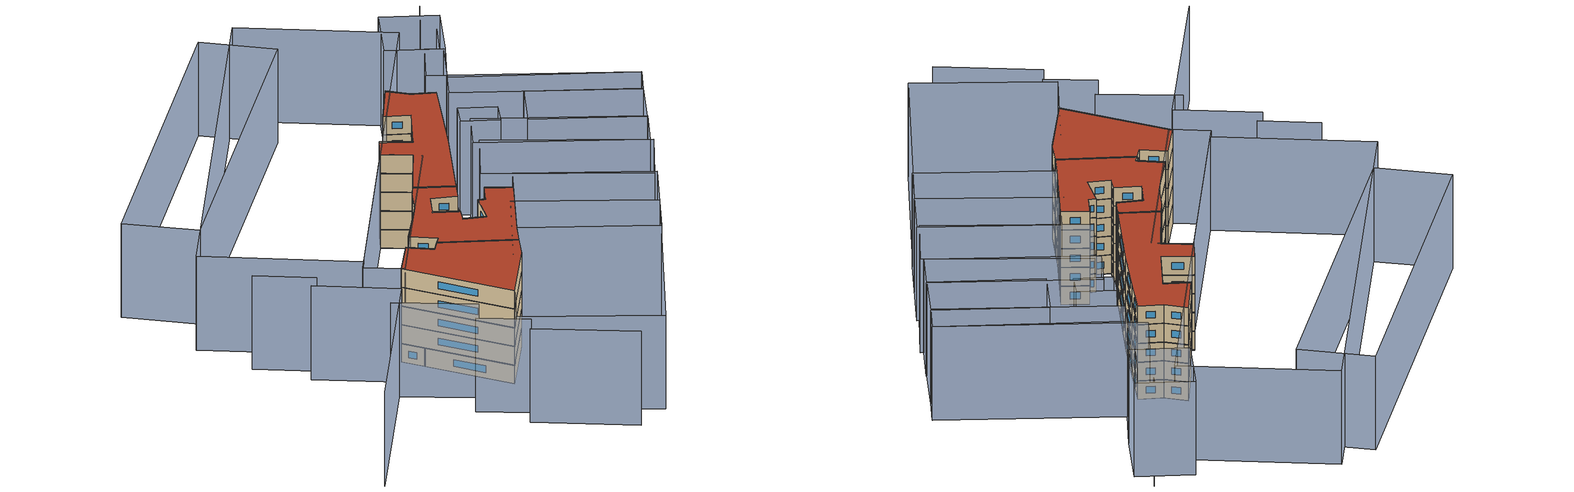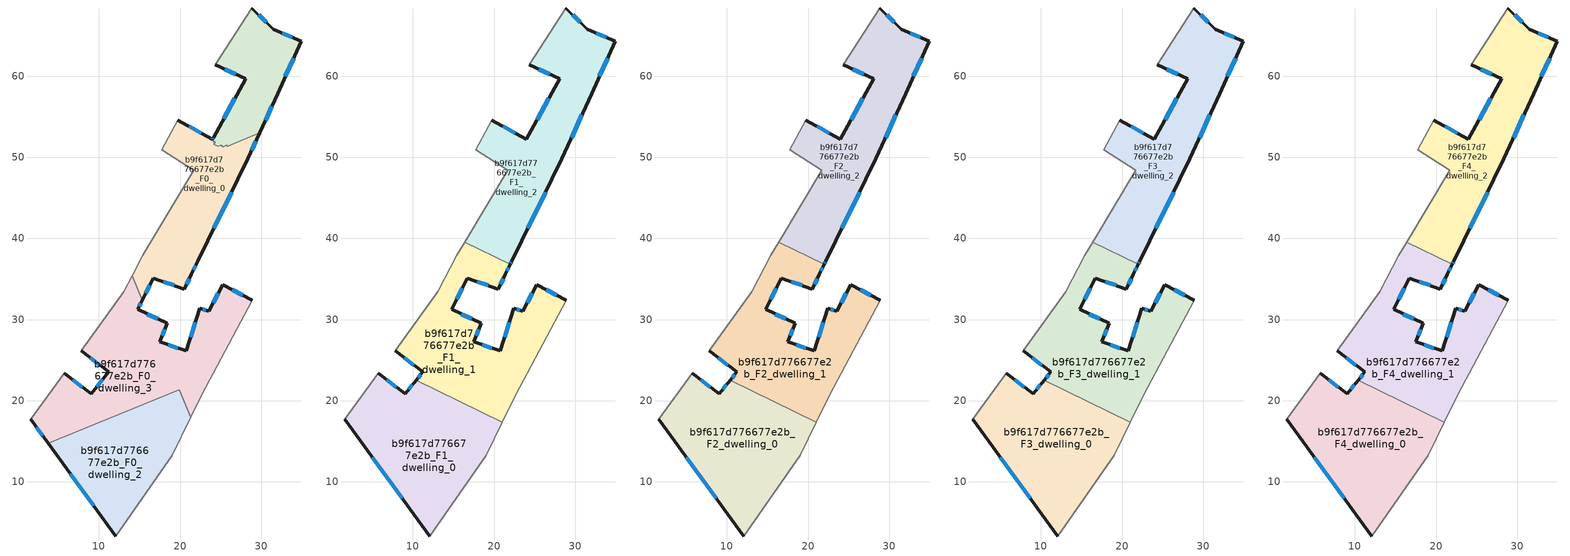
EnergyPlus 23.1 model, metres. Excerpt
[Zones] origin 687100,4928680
b9f617d776677e2b_F0_dwelling_0
 floor ground (EU_floor_Construction): 21.4,35.61 22.16,37.17 28.38,49.83 29.84,53.03 25.88,51.4 25.71,51.49 25.35,51.34 25.01,51.53 24.66,51.38 24.18,51.64 24.33,51.91 24.06,52.05 24.21,52.31 24.08,52.38 24,52.25 19.72,54.59 17.72,50.95 21.71,48.43 15.4,37.93 14.1,35.39 15.35,32.37 16.68,35.11 20.53,33.76 z0
 wall outside (EU_wall_Construction): 19.72,54.59 24,52.25 24.08,52.38 / 29.84,53.03 28.38,49.83 22.16,37.17 21.4,35.61 20.53,33.76 16.68,35.11 15.35,32.37 z0:3
 wall adiabatic (EU_wall_Construction): 14.1,35.39 15.4,37.93 21.71,48.43 17.72,50.95 19.72,54.59 z0:3
 wall to b9f617d776677e2b_F0_dwelling_3 (EU_wall_Construction): 15.35,32.37 14.1,35.39 z0:3
 wall to b9f617d776677e2b_F0_dwelling_1 (EU_wall_Construction): 25.01,51.53 25.35,51.34 25.71,51.49 25.88,51.4 29.84,53.03 / 24.08,52.38 24.21,52.31 24.06,52.05 24.33,51.91 24.18,51.64 24.66,51.38 25.02,51.53 z0:3
 window (EU_Window_Construction): 19.28,34.2 17.94,34.67 / 16.25,34.22 15.78,33.26 / 21.12,53.83 22.61,53.01 / 24.03,52.3 24.05,52.34 / 29.36,51.99 28.86,50.87 / 26.36,45.72 24.19,41.29 / 21.92,36.67 21.65,36.12 / 21.12,35.01 20.82,34.37 z0.98:2.02
b9f617d776677e2b_F0_dwelling_1
 floor ground (EU_floor_Construction): 29.84,53.03 32.04,57.89 34.96,64.36 31.49,65.82 28.83,68.45 24.32,61.43 28.08,59.71 24.08,52.38 24.21,52.31 24.06,52.05 24.33,51.91 24.18,51.64 24.66,51.38 25.01,51.53 25.35,51.34 25.71,51.49 25.88,51.4 z0
 wall outside (EU_wall_Construction): 24.08,52.38 28.08,59.71 24.32,61.43 / 28.83,68.45 31.49,65.82 34.96,64.36 32.04,57.89 29.84,53.03 z0:3
 wall adiabatic (EU_wall_Construction): 24.32,61.43 28.83,68.45 z0:3
 window (EU_Window_Construction): 25.38,54.77 26.78,57.33 / 26.86,60.27 25.55,60.87 / 29.7,67.59 30.63,66.68 / 32.62,65.35 33.84,64.84 / 34.01,62.26 32.99,60 / 31.33,56.31 30.55,54.61 z0.98:2.02
b9f617d776677e2b_F0_dwelling_2
 floor ground (EU_floor_Construction): 12.07,3.29 19.06,13.22 21.31,17.93 19.89,21.36 3.74,14.7 z0
 wall outside (EU_wall_Construction): 12.07,3.29 3.74,14.7 z0:3
 wall adiabatic (EU_wall_Construction): 21.31,17.93 19.06,13.22 12.07,3.29 z0:3
 wall to b9f617d776677e2b_F0_dwelling_3 (EU_wall_Construction): 3.74,14.7 19.89,21.36 21.31,17.93 z0:3
 window (EU_Window_Construction): 9.36,7 6.45,10.99 z0.98:2.02
b9f617d776677e2b_F0_dwelling_3
 floor ground (EU_floor_Construction): 21.31,17.93 22.65,20.74 28.92,32.38 25.25,34.29 23.56,31.04 22.42,31.39 20.79,26.12 17.47,27.23 18.41,29.51 14.8,31.24 15.35,32.37 14.1,35.39 13.08,33.4 7.79,26.12 11.19,23.53 9.02,20.83 5.69,23.37 1.57,17.67 3.74,14.7 19.89,21.36 z0
 wall outside (EU_wall_Construction): 3.74,14.7 1.57,17.67 / 5.69,23.37 9.02,20.83 11.19,23.53 7.79,26.12 / 15.35,32.37 14.8,31.24 18.41,29.51 17.47,27.23 20.79,26.12 22.42,31.39 23.56,31.04 25.25,34.29 28.92,32.38 z0:3
 wall adiabatic (EU_wall_Construction): 28.92,32.38 22.65,20.74 21.31,17.93 / 1.57,17.67 5.69,23.37 / 7.79,26.12 13.08,33.4 14.1,35.39 z0:3
 window (EU_Window_Construction): 22.79,31.28 23.19,31.16 / 24.11,32.1 24.7,33.24 / 26.45,33.67 27.73,33.01 / 3.04,15.67 2.28,16.71 / 6.78,22.55 7.94,21.66 / 9.73,21.71 10.49,22.66 / 10.09,24.38 8.9,25.28 / 15.17,32 14.98,31.61 / 15.98,30.68 17.24,30.08 / 18.11,28.77 17.78,27.98 / 18.55,26.87 19.71,26.48 / 21.32,27.84 21.89,29.68 z0.98:2.02
b9f617d776677e2b_F1_dwelling_0
 floor to b9f617d776677e2b_F0_dwelling_2 (EU_floor_Construction): 12.07,3.29 19.06,13.22 21.03,17.34 16.02,19.77 3.74,14.7 z3
 floor to b9f617d776677e2b_F0_dwelling_3 (EU_floor_Construction): 16.02,19.77 10.37,22.51 9.02,20.83 5.69,23.37 1.57,17.67 3.74,14.7 z3
 wall outside (EU_wall_Construction): 5.69,23.37 9.02,20.83 10.37,22.51 / 12.07,3.29 1.57,17.67 z3:6
 wall adiabatic (EU_wall_Construction): 1.57,17.67 5.69,23.37 / 21.03,17.34 19.06,13.22 12.07,3.29 z3:6
 wall to b9f617d776677e2b_F1_dwelling_1 (EU_wall_Construction): 10.37,22.51 21.03,17.34 z3:6
 window (EU_Window_Construction): 6.78,22.55 7.94,21.66 / 9.46,21.38 9.93,21.96 / 8.66,7.96 4.99,13 z3.98:5.02
b9f617d776677e2b_F1_dwelling_1
 floor to b9f617d776677e2b_F0_dwelling_0 (EU_floor_Construction): 20.53,33.76 21.4,35.61 21.98,36.79 16.36,39.52 15.4,37.93 14.1,35.39 15.35,32.37 16.68,35.11 z3
 floor to b9f617d776677e2b_F0_dwelling_3 (EU_floor_Construction): 22.65,20.74 28.92,32.38 25.25,34.29 23.56,31.04 22.42,31.39 20.79,26.12 17.47,27.23 18.41,29.51 14.8,31.24 15.35,32.37 14.1,35.39 13.08,33.4 7.79,26.12 11.19,23.53 10.37,22.51 16.02,19.77 19.89,21.36 z3; 21.31,17.93 22.65,20.74 19.89,21.36 z3
 floor to b9f617d776677e2b_F0_dwelling_2 (EU_floor_Construction): 21.03,17.34 21.31,17.93 19.89,21.36 16.02,19.77 z3
 wall outside (EU_wall_Construction): 10.37,22.51 11.19,23.53 7.79,26.12 / 21.98,36.79 21.4,35.61 20.53,33.76 16.68,35.11 14.8,31.24 18.41,29.51 17.47,27.23 20.79,26.12 22.42,31.39 23.56,31.04 25.25,34.29 28.92,32.38 z3:6
 wall adiabatic (EU_wall_Construction): 28.92,32.38 22.65,20.74 21.03,17.34 / 7.79,26.12 13.08,33.4 15.4,37.93 16.36,39.52 z3:6
 wall to b9f617d776677e2b_F1_dwelling_2 (EU_wall_Construction): 16.36,39.52 21.98,36.79 z3:6
 window (EU_Window_Construction): 16.07,33.86 15.42,32.5 / 15.98,30.68 17.24,30.08 / 18.11,28.77 17.78,27.98 / 18.55,26.87 19.71,26.48 / 21.32,27.84 21.89,29.68 / 22.79,31.28 23.19,31.16 / 24.11,32.1 24.7,33.24 / 26.45,33.67 27.73,33.01 / 10.64,22.84 10.93,23.2 / 10.09,24.38 8.9,25.28 / 21.79,36.41 21.59,36 / 21.12,35.01 20.82,34.37 / 19.28,34.2 17.94,34.67 z3.98:5.02
b9f617d776677e2b_F1_dwelling_2
 floor to b9f617d776677e2b_F0_dwelling_0 (EU_floor_Construction): 22.16,37.17 28.38,49.83 29.84,53.03 25.88,51.4 25.71,51.49 25.35,51.34 25.01,51.53 24.66,51.38 24.18,51.64 24.33,51.91 24.06,52.05 24.21,52.31 24.08,52.38 24,52.25 19.72,54.59 17.72,50.95 21.71,48.43 16.36,39.52 21.98,36.79 z3
 floor to b9f617d776677e2b_F0_dwelling_1 (EU_floor_Construction): 29.84,53.03 32.04,57.89 34.96,64.36 31.49,65.82 28.83,68.45 24.32,61.43 28.08,59.71 24.08,52.38 24.21,52.31 24.06,52.05 24.33,51.91 24.18,51.64 24.66,51.38 25.01,51.53 25.35,51.34 25.71,51.49 25.88,51.4 z3
 wall outside (EU_wall_Construction): 19.72,54.59 24,52.25 28.08,59.71 24.32,61.43 / 28.83,68.45 31.49,65.82 34.96,64.36 32.04,57.89 28.38,49.83 22.16,37.17 21.98,36.79 z3:6
 wall adiabatic (EU_wall_Construction): 16.36,39.52 21.71,48.43 17.72,50.95 19.72,54.59 / 24.32,61.43 28.83,68.45 z3:6
 window (EU_Window_Construction): 30.85,55.27 29.57,52.45 / 26.36,45.72 24.19,41.29 / 22.1,37.05 22.04,36.92 / 21.12,53.83 22.61,53.01 / 25.33,54.68 26.76,57.29 / 26.86,60.27 25.55,60.87 / 29.7,67.59 30.63,66.68 / 32.62,65.35 33.84,64.84 / 34.01,62.26 32.99,60 z3.98:5.02
b9f617d776677e2b_F2_dwelling_0
 floor to b9f617d776677e2b_F1_dwelling_0 (EU_floor_Construction): 12.07,3.29 19.06,13.22 21.03,17.34 10.37,22.51 9.02,20.83 5.69,23.37 1.57,17.67 z6
 wall outside (EU_wall_Construction): 5.69,23.37 9.02,20.83 10.37,22.51 / 12.07,3.29 1.57,17.67 z6:9
 wall adiabatic (EU_wall_Construction): 1.57,17.67 5.69,23.37 / 21.03,17.34 19.06,13.22 12.07,3.29 z6:9
 wall to b9f617d776677e2b_F2_dwelling_1 (EU_wall_Construction): 10.37,22.51 21.03,17.34 z6:9
 window (EU_Window_Construction): 6.78,22.55 7.94,21.66 / 9.46,21.38 9.93,21.96 / 8.66,7.96 4.99,13 z6.98:8.02
b9f617d776677e2b_F2_dwelling_1
 floor to b9f617d776677e2b_F1_dwelling_1 (EU_floor_Construction): 22.65,20.74 28.92,32.38 25.25,34.29 23.56,31.04 22.42,31.39 20.79,26.12 17.47,27.23 18.41,29.51 14.8,31.24 16.68,35.11 20.53,33.76 21.4,35.61 21.98,36.79 16.36,39.52 15.4,37.93 13.08,33.4 7.79,26.12 11.19,23.53 10.37,22.51 21.03,17.34 z6
 wall outside (EU_wall_Construction): 10.37,22.51 11.19,23.53 7.79,26.12 / 21.98,36.79 21.4,35.61 20.53,33.76 16.68,35.11 14.8,31.24 18.41,29.51 17.47,27.23 20.79,26.12 22.42,31.39 23.56,31.04 25.25,34.29 28.92,32.38 z6:9
 wall adiabatic (EU_wall_Construction): 28.92,32.38 22.65,20.74 21.03,17.34 / 7.79,26.12 13.08,33.4 15.4,37.93 16.36,39.52 z6:9
 wall to b9f617d776677e2b_F2_dwelling_2 (EU_wall_Construction): 16.36,39.52 21.98,36.79 z6:9
 window (EU_Window_Construction): 16.07,33.86 15.42,32.5 / 15.98,30.68 17.24,30.08 / 18.11,28.77 17.78,27.98 / 18.55,26.87 19.71,26.48 / 21.32,27.84 21.89,29.68 / 22.79,31.28 23.19,31.16 / 24.11,32.1 24.7,33.24 / 26.45,33.67 27.73,33.01 / 10.64,22.84 10.93,23.2 / 10.09,24.38 8.9,25.28 / 21.79,36.41 21.59,36 / 21.12,35.01 20.82,34.37 / 19.28,34.2 17.94,34.67 z6.98:8.02
b9f617d776677e2b_F2_dwelling_2
 floor to b9f617d776677e2b_F1_dwelling_2 (EU_floor_Construction): 22.16,37.17 28.38,49.83 32.04,57.89 34.96,64.36 31.49,65.82 28.83,68.45 24.32,61.43 28.08,59.71 24,52.25 19.72,54.59 17.72,50.95 21.71,48.43 16.36,39.52 21.98,36.79 z6
 wall outside (EU_wall_Construction): 19.72,54.59 24,52.25 28.08,59.71 24.32,61.43 / 28.83,68.45 31.49,65.82 34.96,64.36 32.04,57.89 28.38,49.83 22.16,37.17 21.98,36.79 z6:9
 wall adiabatic (EU_wall_Construction): 16.36,39.52 21.71,48.43 17.72,50.95 19.72,54.59 / 24.32,61.43 28.83,68.45 z6:9
 window (EU_Window_Construction): 30.85,55.27 29.57,52.45 / 26.36,45.72 24.19,41.29 / 22.1,37.05 22.04,36.92 / 21.12,53.83 22.61,53.01 / 25.33,54.68 26.76,57.29 / 26.86,60.27 25.55,60.87 / 29.7,67.59 30.63,66.68 / 32.62,65.35 33.84,64.84 / 34.01,62.26 32.99,60 z6.98:8.02
b9f617d776677e2b_F3_dwelling_0
 floor to b9f617d776677e2b_F2_dwelling_0 (EU_floor_Construction): 12.07,3.29 19.06,13.22 21.03,17.34 10.37,22.51 9.02,20.83 5.69,23.37 1.57,17.67 z9
 wall outside (EU_wall_Construction): 5.69,23.37 9.02,20.83 10.37,22.51 / 12.07,3.29 1.57,17.67 z9:12
 wall adiabatic (EU_wall_Construction): 1.57,17.67 5.69,23.37 / 21.03,17.34 19.06,13.22 12.07,3.29 z9:12
 wall to b9f617d776677e2b_F3_dwelling_1 (EU_wall_Construction): 10.37,22.51 21.03,17.34 z9:12
 window (EU_Window_Construction): 6.78,22.55 7.94,21.66 / 9.46,21.38 9.93,21.96 / 8.66,7.96 4.99,13 z9.98:11.02
b9f617d776677e2b_F3_dwelling_1
 floor to b9f617d776677e2b_F2_dwelling_1 (EU_floor_Construction): 22.65,20.74 28.92,32.38 25.25,34.29 23.56,31.04 22.42,31.39 20.79,26.12 17.47,27.23 18.41,29.51 14.8,31.24 16.68,35.11 20.53,33.76 21.4,35.61 21.98,36.79 16.36,39.52 15.4,37.93 13.08,33.4 7.79,26.12 11.19,23.53 10.37,22.51 21.03,17.34 z9
 wall outside (EU_wall_Construction): 10.37,22.51 11.19,23.53 7.79,26.12 / 21.98,36.79 21.4,35.61 20.53,33.76 16.68,35.11 14.8,31.24 18.41,29.51 17.47,27.23 20.79,26.12 22.42,31.39 23.56,31.04 25.25,34.29 28.92,32.38 z9:12
 wall adiabatic (EU_wall_Construction): 28.92,32.38 22.65,20.74 21.03,17.34 / 7.79,26.12 13.08,33.4 15.4,37.93 16.36,39.52 z9:12
 wall to b9f617d776677e2b_F3_dwelling_2 (EU_wall_Construction): 16.36,39.52 21.98,36.79 z9:12
 window (EU_Window_Construction): 16.07,33.86 15.42,32.5 / 15.98,30.68 17.24,30.08 / 18.11,28.77 17.78,27.98 / 18.55,26.87 19.71,26.48 / 21.32,27.84 21.89,29.68 / 22.79,31.28 23.19,31.16 / 24.11,32.1 24.7,33.24 / 26.45,33.67 27.73,33.01 / 10.64,22.84 10.93,23.2 / 10.09,24.38 8.9,25.28 / 21.79,36.41 21.59,36 / 21.12,35.01 20.82,34.37 / 19.28,34.2 17.94,34.67 z9.98:11.02
b9f617d776677e2b_F3_dwelling_2
 floor to b9f617d776677e2b_F2_dwelling_2 (EU_floor_Construction): 22.16,37.17 28.38,49.83 32.04,57.89 34.96,64.36 31.49,65.82 28.83,68.45 24.32,61.43 28.08,59.71 24,52.25 19.72,54.59 17.72,50.95 21.71,48.43 16.36,39.52 21.98,36.79 z9
 wall outside (EU_wall_Construction): 19.72,54.59 24,52.25 28.08,59.71 24.32,61.43 / 28.83,68.45 31.49,65.82 34.96,64.36 32.04,57.89 28.38,49.83 22.16,37.17 21.98,36.79 z9:12
 wall adiabatic (EU_wall_Construction): 16.36,39.52 21.71,48.43 17.72,50.95 19.72,54.59 / 24.32,61.43 28.83,68.45 z9:12
 window (EU_Window_Construction): 30.85,55.27 29.57,52.45 / 26.36,45.72 24.19,41.29 / 22.1,37.05 22.04,36.92 / 21.12,53.83 22.61,53.01 / 25.33,54.68 26.76,57.29 / 26.86,60.27 25.55,60.87 / 29.7,67.59 30.63,66.68 / 32.62,65.35 33.84,64.84 / 34.01,62.26 32.99,60 z9.98:11.02
b9f617d776677e2b_F4_dwelling_0
 floor to b9f617d776677e2b_F3_dwelling_0 (EU_floor_Construction): 12.07,3.29 19.06,13.22 21.03,17.34 10.37,22.51 9.02,20.83 5.69,23.37 1.57,17.67 z12
 wall outside (EU_wall_Construction): 5.69,23.37 9.02,20.83 10.37,22.51 / 12.07,3.29 1.57,17.67 z12:15
 wall adiabatic (EU_wall_Construction): 1.57,17.67 5.69,23.37 / 21.03,17.34 19.06,13.22 12.07,3.29 z12:15
 wall to b9f617d776677e2b_F4_dwelling_1 (EU_wall_Construction): 10.37,22.51 21.03,17.34 z12:15
 window (EU_Window_Construction): 6.78,22.55 7.94,21.66 / 9.46,21.38 9.93,21.96 / 8.66,7.96 4.99,13 z12.98:14.02
 roof outside (EU_roof_Construction): 21.03,17.34 19.06,13.22 12.07,3.29 1.57,17.67 5.69,23.37 9.02,20.83 10.37,22.51 z15
b9f617d776677e2b_F4_dwelling_1
 floor to b9f617d776677e2b_F3_dwelling_1 (EU_floor_Construction): 22.65,20.74 28.92,32.38 25.25,34.29 23.56,31.04 22.42,31.39 20.79,26.12 17.47,27.23 18.41,29.51 14.8,31.24 16.68,35.11 20.53,33.76 21.4,35.61 21.98,36.79 16.36,39.52 15.4,37.93 13.08,33.4 7.79,26.12 11.19,23.53 10.37,22.51 21.03,17.34 z12
 wall outside (EU_wall_Construction): 10.37,22.51 11.19,23.53 7.79,26.12 / 21.98,36.79 21.4,35.61 20.53,33.76 16.68,35.11 14.8,31.24 18.41,29.51 17.47,27.23 20.79,26.12 22.42,31.39 23.56,31.04 25.25,34.29 28.92,32.38 z12:15
 wall adiabatic (EU_wall_Construction): 28.92,32.38 22.65,20.74 21.03,17.34 / 7.79,26.12 13.08,33.4 15.4,37.93 16.36,39.52 z12:15
 wall to b9f617d776677e2b_F4_dwelling_2 (EU_wall_Construction): 16.36,39.52 21.98,36.79 z12:15
 window (EU_Window_Construction): 16.07,33.86 15.42,32.5 / 15.98,30.68 17.24,30.08 / 18.11,28.77 17.78,27.98 / 18.55,26.87 19.71,26.48 / 21.32,27.84 21.89,29.68 / 22.79,31.28 23.19,31.16 / 24.11,32.1 24.7,33.24 / 26.45,33.67 27.73,33.01 / 10.64,22.84 10.93,23.2 / 10.09,24.38 8.9,25.28 / 21.79,36.41 21.59,36 / 21.12,35.01 20.82,34.37 / 19.28,34.2 17.94,34.67 z12.98:14.02
 roof outside (EU_roof_Construction): 25.25,34.29 28.92,32.38 22.65,20.74 21.03,17.34 10.37,22.51 11.19,23.53 7.79,26.12 13.08,33.4 15.4,37.93 16.36,39.52 21.98,36.79 21.4,35.61 20.53,33.76 16.68,35.11 14.8,31.24 18.41,29.51 17.47,27.23 20.79,26.12 22.42,31.39 23.56,31.04 z15
b9f617d776677e2b_F4_dwelling_2
 floor to b9f617d776677e2b_F3_dwelling_2 (EU_floor_Construction): 22.16,37.17 28.38,49.83 32.04,57.89 34.96,64.36 31.49,65.82 28.83,68.45 24.32,61.43 28.08,59.71 24,52.25 19.72,54.59 17.72,50.95 21.71,48.43 16.36,39.52 21.98,36.79 z12
 wall outside (EU_wall_Construction): 19.72,54.59 24,52.25 28.08,59.71 24.32,61.43 / 28.83,68.45 31.49,65.82 34.96,64.36 32.04,57.89 28.38,49.83 22.16,37.17 21.98,36.79 z12:15
 wall adiabatic (EU_wall_Construction): 16.36,39.52 21.71,48.43 17.72,50.95 19.72,54.59 / 24.32,61.43 28.83,68.45 z12:15
 window (EU_Window_Construction): 30.85,55.27 29.57,52.45 / 26.36,45.72 24.19,41.29 / 22.1,37.05 22.04,36.92 / 21.12,53.83 22.61,53.01 / 25.33,54.68 26.76,57.29 / 26.86,60.27 25.55,60.87 / 29.7,67.59 30.63,66.68 / 32.62,65.35 33.84,64.84 / 34.01,62.26 32.99,60 z12.98:14.02
 roof outside (EU_roof_Construction): 34.96,64.36 32.04,57.89 28.38,49.83 22.16,37.17 21.98,36.79 16.36,39.52 21.71,48.43 17.72,50.95 19.72,54.59 24,52.25 28.08,59.71 24.32,61.43 28.83,68.45 31.49,65.82 z15
shading: 2.71,-1.59 9.36,-5.91 / 7.7,-8.47 20.99,-17.31 / -5.31,8.91 5.37,2.1 / -12.36,19.46 -1.63,12.02 / -1.63,12.02 -20.76,-15.58 / -17.93,26.63 -10.33,21.31 / 63.63,55.11 38.75,67.78 / 38.75,67.78 42.89,75.91 / 42.43,76.15 45.36,81.88 / 42.57,81.84 47.05,89.56 / 53.65,35.64 31.16,47.65 / 31.16,47.65 34.76,54.41 / 34.76,54.41 57.26,42.4 / 57.26,42.4 53.65,35.64 / 45.9,58.21 61.23,50.38 / 61.23,50.38 57.07,42.25 / 57.07,42.25 41.74,50.08 / 41.74,50.08 45.9,58.21 / 44.91,18.08 26.72,-14.54 / 26.72,-14.54 7.97,-4.08 / 7.97,-4.08 26.16,28.54 / 26.16,28.54 44.91,18.08 / 22.65,20.74 30.95,36.14 / 30.95,36.14 49.32,26.25 / 49.32,26.25 41.03,10.85 / 41.03,10.85 22.65,20.74 / -2.98,20.8 17.83,51.1 / 17.83,51.1 22.86,47.64 / 22.86,47.64 2.06,17.34 / 2.06,17.34 -2.98,20.8 / 32.31,47.78 54.13,35.37 / 54.13,35.37 48.76,25.94 / 48.76,25.94 26.95,38.36 / 26.95,38.36 32.31,47.78 / 34.9,58.32 40.19,55.83 / 40.19,55.83 38.36,51.93 / 38.36,51.93 33.07,54.42 / 33.07,54.42 34.9,58.32 / 40.12,83.57 -1.89,22.39 / -1.89,22.39 -21.73,36.02 / -21.73,36.02 20.28,97.19 / 20.28,97.19 40.12,83.57 / 22.41,87.92 -16.96,42.96 / -16.96,42.96 -25.67,50.59 / -25.67,50.59 13.7,95.55 / 13.7,95.55 22.41,87.92 / 43.14,75.78 38.98,68.23 / 38.98,68.23 36.36,69.68 / 36.36,69.68 40.52,77.23 / 40.52,77.23 43.14,75.78 / 38.98,68.23 63.73,55.11 / 63.73,55.11 61.1,50.15 / 61.1,50.15 36.35,63.27 / 36.35,63.27 38.98,68.23 / 35.24,79.7 40.08,89.47 / 40.08,89.47 47.99,85.55 / 47.99,85.55 43.14,75.78 / 43.14,75.78 35.24,79.7 z0:15
[Building]
EU S2 Campaign: North Axis=0; Terrain=City; Solar Distribution=FullExterior
[Site:Location]
Bologna: Latitude=44.5; Longitude=11.25; Time Zone=1; Elevation=37
[SizingPeriod:WeatherFileDays]
AnnualSizingPeriod: Begin Month=1; Begin Day of Month=1; End Month=12; End Day of Month=31; Day of Week for Start Day=Monday; Use Weather File Daylight Saving Period=No; Use Weather File Rain and Snow Indicators=No
[MATERIAL]
EU_InternalMass_Material: Roughness=MediumRough; Thickness=0.1; Conductivity=1; Density=1800; Specific Heat=900; Thermal Absorptance=0.9; Solar Absorptance=0.7; Visible Absorptance=0.7
[MATERIAL:NOMASS] Roughness=MediumRough; Thermal Absorptance=0.9; Solar Absorptance=0.7; Visible Absorptance=0.7
Name | Thermal Resistance
EU_wall_NoMass | 0.905828
EU_roof_NoMass | 0.37593
EU_floor_NoMass | 0.67114
[WINDOWMATERIAL:SIMPLEGLAZINGSYSTEM]
EU_Window_SimpleGlazing: UFactor=4.52486; Solar Heat Gain Coefficient=0.85; Visible Transmittance=0.85
[CONSTRUCTION]
EU_wall_Construction: EU_wall_NoMass
EU_roof_Construction: EU_roof_NoMass
EU_floor_Construction: EU_floor_NoMass
EU_InternalMass_Construction: EU_InternalMass_Material
EU_Window_Construction: EU_Window_SimpleGlazing
[ZONE] Type=1; Multiplier=1; Ceiling Height=autocalculate; Floor Area=autocalculate; Part of Total Floor Area=Yes
Name | Volume
b9f617d776677e2b_F0_dwelling_0 | 409.377
b9f617d776677e2b_F1_dwelling_0 | 605.812
b9f617d776677e2b_F2_dwelling_0; b9f617d776677e2b_F3_dwelling_0; b9f617d776677e2b_F4_dwelling_0 | 605.815
b9f617d776677e2b_F0_dwelling_1 | 281.309
b9f617d776677e2b_F1_dwelling_1 | 605.826
b9f617d776677e2b_F2_dwelling_1; b9f617d776677e2b_F3_dwelling_1; b9f617d776677e2b_F4_dwelling_1 | 605.833
b9f617d776677e2b_F0_dwelling_2 | 454.337
b9f617d776677e2b_F1_dwelling_2 | 605.813
b9f617d776677e2b_F2_dwelling_2; b9f617d776677e2b_F3_dwelling_2; b9f617d776677e2b_F4_dwelling_2 | 605.823
b9f617d776677e2b_F0_dwelling_3 | 672.436
[INTERNALMASS] Construction=EU_InternalMass_Construction
Name | Zone or ZoneList | Surface Area
b9f617d776677e2b_F0_dwelling_0_EU_InternalMass | b9f617d776677e2b_F0_dwelling_0 | 136.459
b9f617d776677e2b_F0_dwelling_1_EU_InternalMass | b9f617d776677e2b_F0_dwelling_1 | 93.7697
b9f617d776677e2b_F0_dwelling_2_EU_InternalMass | b9f617d776677e2b_F0_dwelling_2 | 151.446
b9f617d776677e2b_F0_dwelling_3_EU_InternalMass | b9f617d776677e2b_F0_dwelling_3 | 224.145
b9f617d776677e2b_F1_dwelling_0_EU_InternalMass | b9f617d776677e2b_F1_dwelling_0 | 201.938
b9f617d776677e2b_F1_dwelling_1_EU_InternalMass | b9f617d776677e2b_F1_dwelling_1 | 201.944
b9f617d776677e2b_F1_dwelling_2_EU_InternalMass | b9f617d776677e2b_F1_dwelling_2 | 201.941
b9f617d776677e2b_F2_dwelling_0_EU_InternalMass | b9f617d776677e2b_F2_dwelling_0 | 201.938
b9f617d776677e2b_F2_dwelling_1_EU_InternalMass | b9f617d776677e2b_F2_dwelling_1 | 201.944
b9f617d776677e2b_F2_dwelling_2_EU_InternalMass | b9f617d776677e2b_F2_dwelling_2 | 201.941
b9f617d776677e2b_F3_dwelling_0_EU_InternalMass | b9f617d776677e2b_F3_dwelling_0 | 201.938
b9f617d776677e2b_F3_dwelling_1_EU_InternalMass | b9f617d776677e2b_F3_dwelling_1 | 201.944
b9f617d776677e2b_F3_dwelling_2_EU_InternalMass | b9f617d776677e2b_F3_dwelling_2 | 201.941
b9f617d776677e2b_F4_dwelling_0_EU_InternalMass | b9f617d776677e2b_F4_dwelling_0 | 201.938
b9f617d776677e2b_F4_dwelling_1_EU_InternalMass | b9f617d776677e2b_F4_dwelling_1 | 201.944
b9f617d776677e2b_F4_dwelling_2_EU_InternalMass | b9f617d776677e2b_F4_dwelling_2 | 201.941
[OTHEREQUIPMENT] Fuel Type=Electricity; Design Level Calculation Method=Watts/Area; Power per Zone Floor Area=1; Fraction Latent=0; Fraction Radiant=0; Fraction Lost=0; Carbon Dioxide Generation Rate=0; EndUse Subcategory=EU_Step8_InternalGains
Name | Zone or ZoneList or Space or SpaceList | Schedule
EU_Step8_InternalGain_b9f617d776677e2b_F0_dwelling_0_f000 | b9f617d776677e2b_F0_dwelling_0 | EU_Step8_GainSchedule_b9f617d776677e2b_F0_dwelling_0_f000
EU_Step8_InternalGain_b9f617d776677e2b_F0_dwelling_1_f000 | b9f617d776677e2b_F0_dwelling_1 | EU_Step8_GainSchedule_b9f617d776677e2b_F0_dwelling_1_f000
EU_Step8_InternalGain_b9f617d776677e2b_F0_dwelling_2_f000 | b9f617d776677e2b_F0_dwelling_2 | EU_Step8_GainSchedule_b9f617d776677e2b_F0_dwelling_2_f000
EU_Step8_InternalGain_b9f617d776677e2b_F0_dwelling_3_f000 | b9f617d776677e2b_F0_dwelling_3 | EU_Step8_GainSchedule_b9f617d776677e2b_F0_dwelling_3_f000
EU_Step8_InternalGain_b9f617d776677e2b_F1_dwelling_0_f000 | b9f617d776677e2b_F1_dwelling_0 | EU_Step8_GainSchedule_b9f617d776677e2b_F1_dwelling_0_f000
EU_Step8_InternalGain_b9f617d776677e2b_F1_dwelling_1_f000 | b9f617d776677e2b_F1_dwelling_1 | EU_Step8_GainSchedule_b9f617d776677e2b_F1_dwelling_1_f000
EU_Step8_InternalGain_b9f617d776677e2b_F1_dwelling_2_f000 | b9f617d776677e2b_F1_dwelling_2 | EU_Step8_GainSchedule_b9f617d776677e2b_F1_dwelling_2_f000
EU_Step8_InternalGain_b9f617d776677e2b_F2_dwelling_0_f000 | b9f617d776677e2b_F2_dwelling_0 | EU_Step8_GainSchedule_b9f617d776677e2b_F2_dwelling_0_f000
EU_Step8_InternalGain_b9f617d776677e2b_F2_dwelling_1_f000 | b9f617d776677e2b_F2_dwelling_1 | EU_Step8_GainSchedule_b9f617d776677e2b_F2_dwelling_1_f000
EU_Step8_InternalGain_b9f617d776677e2b_F2_dwelling_2_f000 | b9f617d776677e2b_F2_dwelling_2 | EU_Step8_GainSchedule_b9f617d776677e2b_F2_dwelling_2_f000
EU_Step8_InternalGain_b9f617d776677e2b_F3_dwelling_0_f000 | b9f617d776677e2b_F3_dwelling_0 | EU_Step8_GainSchedule_b9f617d776677e2b_F3_dwelling_0_f000
EU_Step8_InternalGain_b9f617d776677e2b_F3_dwelling_1_f000 | b9f617d776677e2b_F3_dwelling_1 | EU_Step8_GainSchedule_b9f617d776677e2b_F3_dwelling_1_f000
EU_Step8_InternalGain_b9f617d776677e2b_F3_dwelling_2_f000 | b9f617d776677e2b_F3_dwelling_2 | EU_Step8_GainSchedule_b9f617d776677e2b_F3_dwelling_2_f000
EU_Step8_InternalGain_b9f617d776677e2b_F4_dwelling_0_f000 | b9f617d776677e2b_F4_dwelling_0 | EU_Step8_GainSchedule_b9f617d776677e2b_F4_dwelling_0_f000
EU_Step8_InternalGain_b9f617d776677e2b_F4_dwelling_1_f000 | b9f617d776677e2b_F4_dwelling_1 | EU_Step8_GainSchedule_b9f617d776677e2b_F4_dwelling_1_f000
EU_Step8_InternalGain_b9f617d776677e2b_F4_dwelling_2_f000 | b9f617d776677e2b_F4_dwelling_2 | EU_Step8_GainSchedule_b9f617d776677e2b_F4_dwelling_2_f000
[ZONEVENTILATION:DESIGNFLOWRATE] Schedule=EU_AlwaysOn; Design Flow Rate Calculation Method=AirChanges/Hour; Air Changes per Hour=0.73129; Ventilation Type=Natural; Fan Pressure Rise=0; Fan Total Efficiency=1; Constant Term Coefficient=1; Temperature Term Coefficient=0; Velocity Term Coefficient=0; Velocity Squared Term Coefficient=0; Minimum Indoor Temperature=-100; Maximum Indoor Temperature=100; Delta Temperature=-100; Minimum Outdoor Temperature=-100; Maximum Outdoor Temperature=100; Maximum Wind Speed=40
Name | Zone or ZoneList or Space or SpaceList
EU_ConstantAir_b9f617d776677e2b_F0_dwelling_0 | b9f617d776677e2b_F0_dwelling_0
EU_ConstantAir_b9f617d776677e2b_F0_dwelling_1 | b9f617d776677e2b_F0_dwelling_1
EU_ConstantAir_b9f617d776677e2b_F0_dwelling_2 | b9f617d776677e2b_F0_dwelling_2
EU_ConstantAir_b9f617d776677e2b_F0_dwelling_3 | b9f617d776677e2b_F0_dwelling_3
EU_ConstantAir_b9f617d776677e2b_F1_dwelling_0 | b9f617d776677e2b_F1_dwelling_0
EU_ConstantAir_b9f617d776677e2b_F1_dwelling_1 | b9f617d776677e2b_F1_dwelling_1
EU_ConstantAir_b9f617d776677e2b_F1_dwelling_2 | b9f617d776677e2b_F1_dwelling_2
EU_ConstantAir_b9f617d776677e2b_F2_dwelling_0 | b9f617d776677e2b_F2_dwelling_0
EU_ConstantAir_b9f617d776677e2b_F2_dwelling_1 | b9f617d776677e2b_F2_dwelling_1
EU_ConstantAir_b9f617d776677e2b_F2_dwelling_2 | b9f617d776677e2b_F2_dwelling_2
EU_ConstantAir_b9f617d776677e2b_F3_dwelling_0 | b9f617d776677e2b_F3_dwelling_0
EU_ConstantAir_b9f617d776677e2b_F3_dwelling_1 | b9f617d776677e2b_F3_dwelling_1
EU_ConstantAir_b9f617d776677e2b_F3_dwelling_2 | b9f617d776677e2b_F3_dwelling_2
EU_ConstantAir_b9f617d776677e2b_F4_dwelling_0 | b9f617d776677e2b_F4_dwelling_0
EU_ConstantAir_b9f617d776677e2b_F4_dwelling_1 | b9f617d776677e2b_F4_dwelling_1
EU_ConstantAir_b9f617d776677e2b_F4_dwelling_2 | b9f617d776677e2b_F4_dwelling_2
[HVACTEMPLATE:THERMOSTAT] Constant Heating Setpoint=20; Constant Cooling Setpoint=50
EU_HeatOnly_b9f617d776677e2b_F0_dwelling_0; EU_HeatOnly_b9f617d776677e2b_F0_dwelling_1; EU_HeatOnly_b9f617d776677e2b_F0_dwelling_2; EU_HeatOnly_b9f617d776677e2b_F0_dwelling_3; EU_HeatOnly_b9f617d776677e2b_F1_dwelling_0; EU_HeatOnly_b9f617d776677e2b_F1_dwelling_1; EU_HeatOnly_b9f617d776677e2b_F1_dwelling_2; EU_HeatOnly_b9f617d776677e2b_F2_dwelling_0; EU_HeatOnly_b9f617d776677e2b_F2_dwelling_1; EU_HeatOnly_b9f617d776677e2b_F2_dwelling_2; EU_HeatOnly_b9f617d776677e2b_F3_dwelling_0; EU_HeatOnly_b9f617d776677e2b_F3_dwelling_1; EU_HeatOnly_b9f617d776677e2b_F3_dwelling_2; EU_HeatOnly_b9f617d776677e2b_F4_dwelling_0; EU_HeatOnly_b9f617d776677e2b_F4_dwelling_1; EU_HeatOnly_b9f617d776677e2b_F4_dwelling_2
[HVACTEMPLATE:ZONE:IDEALLOADSAIRSYSTEM] System Availability Schedule=EU_AlwaysOn; Maximum Heating Supply Air Temperature=50; Minimum Cooling Supply Air Temperature=13; Maximum Heating Supply Air Humidity Ratio=0.0156; Minimum Cooling Supply Air Humidity Ratio=0.0077; Heating Limit=NoLimit; Cooling Limit=NoLimit; Heating Availability Schedule=EU_AlwaysOn; Cooling Availability Schedule=EU_CoolingOff; Dehumidification Control Type=ConstantSensibleHeatRatio; Cooling Sensible Heat Ratio=0.7; Dehumidification Setpoint=60; Humidification Control Type=None; Humidification Setpoint=30; Outdoor Air Method=None; Outdoor Air Flow Rate per Person=0.00944; Outdoor Air Flow Rate per Zone Floor Area=0; Outdoor Air Flow Rate per Zone=0; Demand Controlled Ventilation Type=None; Outdoor Air Economizer Type=NoEconomizer; Heat Recovery Type=None; Sensible Heat Recovery Effectiveness=0.7; Latent Heat Recovery Effectiveness=0.65
Name | Template Thermostat
b9f617d776677e2b_F0_dwelling_0 | EU_HeatOnly_b9f617d776677e2b_F0_dwelling_0
b9f617d776677e2b_F0_dwelling_1 | EU_HeatOnly_b9f617d776677e2b_F0_dwelling_1
b9f617d776677e2b_F0_dwelling_2 | EU_HeatOnly_b9f617d776677e2b_F0_dwelling_2
b9f617d776677e2b_F0_dwelling_3 | EU_HeatOnly_b9f617d776677e2b_F0_dwelling_3
b9f617d776677e2b_F1_dwelling_0 | EU_HeatOnly_b9f617d776677e2b_F1_dwelling_0
b9f617d776677e2b_F1_dwelling_1 | EU_HeatOnly_b9f617d776677e2b_F1_dwelling_1
b9f617d776677e2b_F1_dwelling_2 | EU_HeatOnly_b9f617d776677e2b_F1_dwelling_2
b9f617d776677e2b_F2_dwelling_0 | EU_HeatOnly_b9f617d776677e2b_F2_dwelling_0
b9f617d776677e2b_F2_dwelling_1 | EU_HeatOnly_b9f617d776677e2b_F2_dwelling_1
b9f617d776677e2b_F2_dwelling_2 | EU_HeatOnly_b9f617d776677e2b_F2_dwelling_2
b9f617d776677e2b_F3_dwelling_0 | EU_HeatOnly_b9f617d776677e2b_F3_dwelling_0
b9f617d776677e2b_F3_dwelling_1 | EU_HeatOnly_b9f617d776677e2b_F3_dwelling_1
b9f617d776677e2b_F3_dwelling_2 | EU_HeatOnly_b9f617d776677e2b_F3_dwelling_2
b9f617d776677e2b_F4_dwelling_0 | EU_HeatOnly_b9f617d776677e2b_F4_dwelling_0
b9f617d776677e2b_F4_dwelling_1 | EU_HeatOnly_b9f617d776677e2b_F4_dwelling_1
b9f617d776677e2b_F4_dwelling_2 | EU_HeatOnly_b9f617d776677e2b_F4_dwelling_2
[SIZING:ZONE] Zone Cooling Design Supply Air Temperature Input Method=SupplyAirTemperature; Zone Cooling Design Supply Air Temperature=13; Zone Heating Design Supply Air Temperature Input Method=SupplyAirTemperature; Zone Heating Design Supply Air Temperature=50; Zone Cooling Design Supply Air Humidity Ratio=0.008; Zone Heating Design Supply Air Humidity Ratio=0.008; Cooling Design Air Flow Method=DesignDay; Cooling Design Air Flow Rate=0; Cooling Minimum Air Flow per Zone Floor Area=0.000762; Cooling Minimum Air Flow=0; Cooling Minimum Air Flow Fraction=0.2; Heating Design Air Flow Method=DesignDay; Heating Design Air Flow Rate=0; Heating Maximum Air Flow per Zone Floor Area=0.002032; Heating Maximum Air Flow=0.141576; Heating Maximum Air Flow Fraction=0.3; Account for Dedicated Outdoor Air System=No; Dedicated Outdoor Air System Control Strategy=NeutralSupplyAir; Dedicated Outdoor Air Low Setpoint Temperature for Design=autosize; Dedicated Outdoor Air High Setpoint Temperature for Design=autosize; Zone Load Sizing Method=Sensible Load Only No Latent Load; Zone Latent Cooling Design Supply Air Humidity Ratio Input Method=HumidityRatioDifference; Zone Cooling Design Supply Air Humidity Ratio Difference=0.005; Zone Latent Heating Design Supply Air Humidity Ratio Input Method=HumidityRatioDifference; Zone Humidification Design Supply Air Humidity Ratio Difference=0.005
b9f617d776677e2b_F0_dwelling_0; b9f617d776677e2b_F0_dwelling_1; b9f617d776677e2b_F0_dwelling_2; b9f617d776677e2b_F0_dwelling_3; b9f617d776677e2b_F1_dwelling_0; b9f617d776677e2b_F1_dwelling_1; b9f617d776677e2b_F1_dwelling_2; b9f617d776677e2b_F2_dwelling_0; b9f617d776677e2b_F2_dwelling_1; b9f617d776677e2b_F2_dwelling_2; b9f617d776677e2b_F3_dwelling_0; b9f617d776677e2b_F3_dwelling_1; b9f617d776677e2b_F3_dwelling_2; b9f617d776677e2b_F4_dwelling_0; b9f617d776677e2b_F4_dwelling_1; b9f617d776677e2b_F4_dwelling_2
[SCHEDULE:CONSTANT]
Name | Hourly Value
EU_AlwaysOn | 1
EU_CoolingOff | 0
[SCHEDULE:FILE] Column Number=1; Rows to Skip at Top=0; Number of Hours of Data=8760; Column Separator=Comma; Interpolate to Timestep=No; Minutes per Item=60; Adjust Schedule for Daylight Savings=Yes
Name | File
EU_Step8_GainSchedule_b9f617d776677e2b_F0_dwelling_0_f000 | ../../schedules/b9f617d776677e2b/b9f617d776677e2b_F0_dwelling_0_f000_gain.csv
EU_Step8_GainSchedule_b9f617d776677e2b_F0_dwelling_1_f000 | ../../schedules/b9f617d776677e2b/b9f617d776677e2b_F0_dwelling_1_f000_gain.csv
EU_Step8_GainSchedule_b9f617d776677e2b_F0_dwelling_2_f000 | ../../schedules/b9f617d776677e2b/b9f617d776677e2b_F0_dwelling_2_f000_gain.csv
EU_Step8_GainSchedule_b9f617d776677e2b_F0_dwelling_3_f000 | ../../schedules/b9f617d776677e2b/b9f617d776677e2b_F0_dwelling_3_f000_gain.csv
EU_Step8_GainSchedule_b9f617d776677e2b_F1_dwelling_0_f000 | ../../schedules/b9f617d776677e2b/b9f617d776677e2b_F1_dwelling_0_f000_gain.csv
EU_Step8_GainSchedule_b9f617d776677e2b_F1_dwelling_1_f000 | ../../schedules/b9f617d776677e2b/b9f617d776677e2b_F1_dwelling_1_f000_gain.csv
EU_Step8_GainSchedule_b9f617d776677e2b_F1_dwelling_2_f000 | ../../schedules/b9f617d776677e2b/b9f617d776677e2b_F1_dwelling_2_f000_gain.csv
EU_Step8_GainSchedule_b9f617d776677e2b_F2_dwelling_0_f000 | ../../schedules/b9f617d776677e2b/b9f617d776677e2b_F2_dwelling_0_f000_gain.csv
EU_Step8_GainSchedule_b9f617d776677e2b_F2_dwelling_1_f000 | ../../schedules/b9f617d776677e2b/b9f617d776677e2b_F2_dwelling_1_f000_gain.csv
EU_Step8_GainSchedule_b9f617d776677e2b_F2_dwelling_2_f000 | ../../schedules/b9f617d776677e2b/b9f617d776677e2b_F2_dwelling_2_f000_gain.csv
EU_Step8_GainSchedule_b9f617d776677e2b_F3_dwelling_0_f000 | ../../schedules/b9f617d776677e2b/b9f617d776677e2b_F3_dwelling_0_f000_gain.csv
EU_Step8_GainSchedule_b9f617d776677e2b_F3_dwelling_1_f000 | ../../schedules/b9f617d776677e2b/b9f617d776677e2b_F3_dwelling_1_f000_gain.csv
EU_Step8_GainSchedule_b9f617d776677e2b_F3_dwelling_2_f000 | ../../schedules/b9f617d776677e2b/b9f617d776677e2b_F3_dwelling_2_f000_gain.csv
EU_Step8_GainSchedule_b9f617d776677e2b_F4_dwelling_0_f000 | ../../schedules/b9f617d776677e2b/b9f617d776677e2b_F4_dwelling_0_f000_gain.csv
EU_Step8_GainSchedule_b9f617d776677e2b_F4_dwelling_1_f000 | ../../schedules/b9f617d776677e2b/b9f617d776677e2b_F4_dwelling_1_f000_gain.csv
EU_Step8_GainSchedule_b9f617d776677e2b_F4_dwelling_2_f000 | ../../schedules/b9f617d776677e2b/b9f617d776677e2b_F4_dwelling_2_f000_gain.csv
